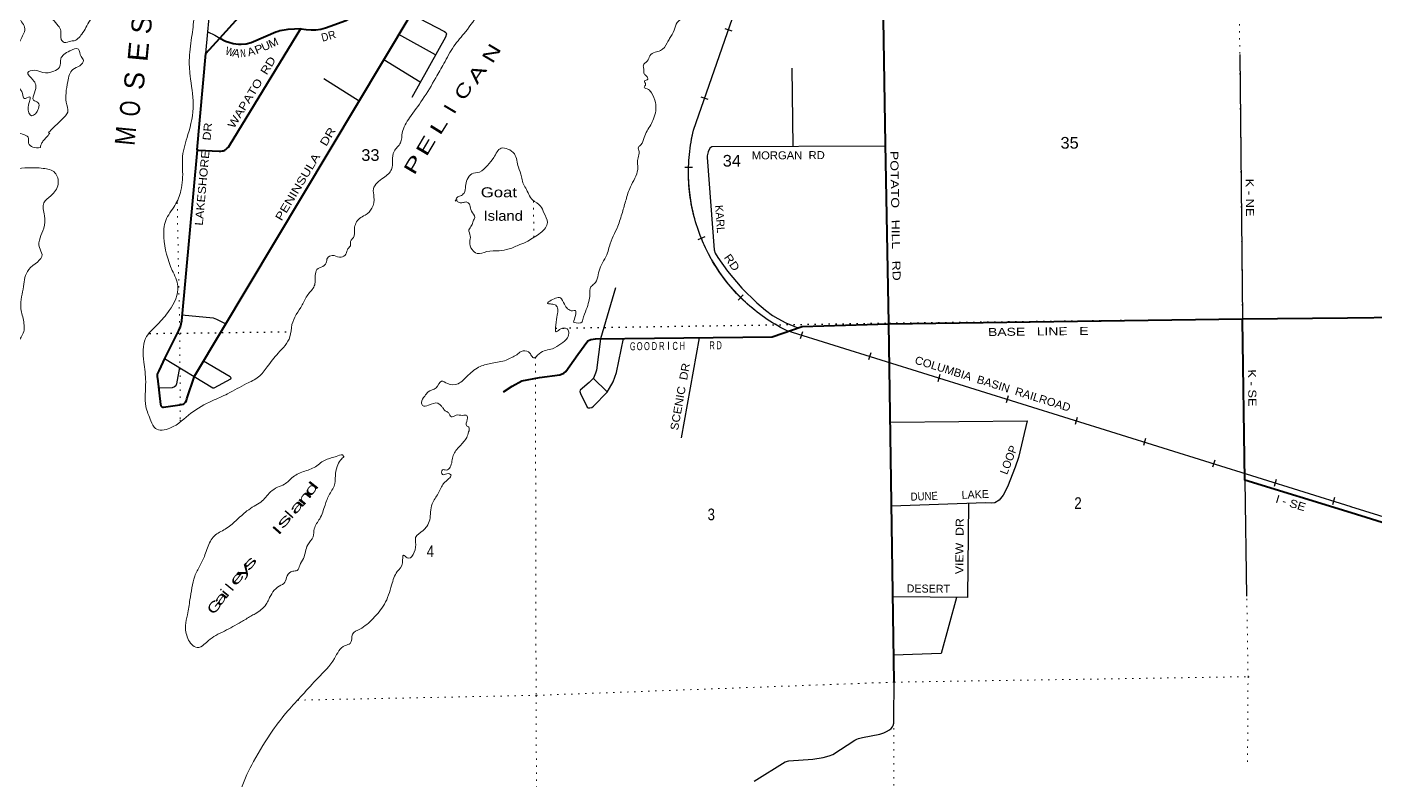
# Model space of a CAD drawing. Header units: feet. Extents: x 248627 to 501257, y -181930 to 5472.
# Drawn here: x 418192 to 438405, y -154041 to -142746 of the extents above; entities that cross this region are included whole.
import ezdxf
from ezdxf.enums import TextEntityAlignment as Align

# ---------------------------------------------------------------- set-up
doc = ezdxf.new("R2010")
doc.units = ezdxf.units.FT
doc.header["$LTSCALE"] = 70
doc.linetypes.add('DOTTED', pattern=[1.5, 0.3, -1.2])
doc.linetypes.add('MEDIUM_DASHED', pattern=[4.5, 3, -1.5])
for name, color, linetype, lineweight in [('26', 7, 'Continuous', 40), ('27', 7, 'Continuous', 40), ('29', 7, 'Continuous', 25), ('34', 7, 'Continuous', 25), ('39', 7, 'Continuous', 13), ('41', 7, 'MEDIUM_DASHED', 13), ('6', 7, 'DOTTED', 25), ('7', 7, 'DOTTED', 13)]:
    doc.layers.add(name, color=color, linetype=linetype, lineweight=lineweight)
doc.layers.add('30', color=7, linetype='Continuous')
doc.layers.add('42', color=7, linetype='Continuous')

msp = doc.modelspace()

# ---------------------------------------------------------------- linework, layer by layer
at = {"layer": '26'}
for p, q in [((421085.72, -142912.53), (421559.07, -142390.37)), ((420873.33, -143146.83), (421085.72, -142912.53)), ((420741.19, -144591.21), (420873.33, -143146.83)), ((431192.3, -152572.39), (431114.95, -147198.6))]:
    msp.add_line(p, q, dxfattribs=at)
for points in [[(431114.95, -147198.6), (431114.81, -147189.54), (431062.43, -144502.6), (431018.82, -141692.65), (431017.47, -141605.42)], [(420741.19, -144591.21), (420506.68, -147154.5), (420506.3, -147158.6), (420501.03, -147204.5), (420495.32, -147227.3), (420487.29, -147249.29), (420476.04, -147272.79), (420462.94, -147299.29), (420261.37, -147707.01), (420166.52, -147903.85), (420156.43, -147924.78), (420145.62, -147953.85), (420144.31, -147961.03), (420143.96, -147965.65), (420145.25, -147992.61), (420148.07, -148015.65), (420195.75, -148406.83), (420195.84, -148410.63), (420196.37, -148415.03), (420197.35, -148419.35), (420198.79, -148423.55), (420200.65, -148427.57), (420202.93, -148431.37), (420205.59, -148434.92), (420208.61, -148438.17), (420211.95, -148441.09), (420215.57, -148443.64), (420219.45, -148445.8), (420223.52, -148447.54), (420227.76, -148448.84), (420232.11, -148449.7), (420236.53, -148450.09), (420240.96, -148450.03), (420485.39, -148413.91), (420510.34, -148410.13), (420535.39, -148401.15), (420543.27, -148396.71), (420551.83, -148390.64), (420559.71, -148383.7), (420566.82, -148375.98), (420568.31, -148373.97), (420582.83, -148348.92), (420591.15, -148323.97), (420704.52, -147984.17), (423950.41, -142555.23)], [(422298.38, -142768.55), (422305.53, -142772.5), (422378.05, -142785.35), (422451.51, -142790.56), (422525.11, -142788.06), (422598.05, -142777.88), (422669.53, -142760.13), (422735.49, -142736.38), (422971.36, -142647.49), (423009.5, -142630.59), (423049.19, -142617.78), (423090, -142609.18), (423105.58, -142607.56), (423144.4, -142603.54), (423155.58, -142602.87), (423925.91, -142556.7), (423950.41, -142555.23)], [(420741.19, -144591.21), (420764.09, -144592.37), (421075.34, -144608.17), (421097.85, -144609.31), (421125.34, -144604.8), (421132.37, -144603.14), (421146.45, -144598.21), (421159.94, -144591.84), (421172.69, -144584.1), (421184.56, -144575.06), (421189.33, -144570.58), (421214.33, -144547.76), (421229.56, -144522.76), (422298.38, -142768.55)], [(421085.72, -142912.53), (421166.42, -142957.63), (421216.47, -142976.49), (421285.22, -142995.01), (421361.89, -143005.59), (421402.62, -143005.03), (421480.88, -142997.65), (421552.26, -142981.78), (421590.63, -142966.6), (421922.43, -142820.39), (421956.8, -142807.17), (421983.24, -142801.88), (422017.61, -142793.94), (422108.53, -142779.48), (422298.38, -142768.55)], [(431114.95, -147198.6), (436416.53, -147122.86), (437992.32, -147109.24)], [(438048.63, -150033.72), (436452.82, -149541.28), (436416.33, -147144.01), (436416.53, -147122.86)], [(437992.32, -147109.24), (440378, -147077.05), (441084.96, -147069.17)], [(425339.1, -148217.98), (425467.43, -148134.04), (425609.95, -148051.88), (425878.34, -148003.81), (426183.21, -147961.18), (426243.62, -147937.29), (426273.6, -147913.81), (426452.23, -147659.12), (426603.2, -147452.84), (426647.18, -147434.04), (426715, -147425.05), (429365, -147394.05), (429815, -147237.05), (431114.95, -147198.6)], [(447068.84, -152804.04), (447034.62, -152793.73), (442992, -151572.05), (438048.63, -150033.72)]]:
    msp.add_lwpolyline(points, dxfattribs=at)
at = {"layer": '29'}
for p, q in [((420903.25, -142819.77), (420932.51, -142499.99)), ((420873.33, -143146.83), (420903.25, -142819.77)), ((424318.08, -143165.01), (423768.31, -142859.8)), ((424088.04, -143576.21), (423540.35, -143241.07)), ((436376.55, -143159.29), (436416.53, -147122.86)), ((429680.17, -144540.45), (429666.21, -143363.73)), ((422642.95, -143519.72), (423172.61, -143856.14)), ((427016.32, -146657.75), (426791.79, -147424.15)), ((428270.07, -147406.86), (428000.49, -148909.85)), ((426683.13, -148013.27), (426891.36, -148220.3)), ((436452.82, -149541.28), (436478.81, -151284.02))]:
    msp.add_line(p, q, dxfattribs=at)
for points in [[(423950.41, -142555.23), (424452.38, -142812.83), (424472.27, -142831.31), (424480.8, -142849.79), (424466.59, -142899.54), (423961.07, -143803.17)], [(420903.25, -142819.77), (421006.19, -142868.08), (421085.72, -142912.53)], [(431062.91, -144533.59), (428460.27, -144546.51), (428431.93, -144566.67), (428403.51, -144617.85), (428389.3, -144680.4), (428390.86, -144702.84), (428494.45, -146087.78), (428511.5, -146138.95), (428551.29, -146204.35), (428696.23, -146410.48), (428912.21, -146662.11), (429133.89, -146885.3), (429267.46, -146994.76), (429372.61, -147071.53), (429452.19, -147121.29), (429571.55, -147182.41), (429752.16, -147258.97)], [(420514.86, -147065.06), (420984.25, -147109.34), (421032.89, -147127.64), (421173.37, -147199.99)], [(426791.79, -147424.15), (426731.67, -147892.01), (426718.23, -147940.13), (426684.12, -148011.21), (426621.08, -148079.66), (426486.17, -148195.98), (426479.5, -148213.08), (426491.75, -148245.86), (426590.41, -148447.04), (426607.39, -148457.6), (426632.97, -148457.6), (426661.39, -148451.91), (426684.39, -148434.11), (426890.58, -148221.47), (426928.53, -148164.75), (426979.69, -148068.08), (427029.95, -147926.8), (427134.51, -147420.14)], [(420255.85, -147718.18), (420976.88, -148156.79), (420998.79, -148156.89), (421249.78, -148022.17), (421251.72, -148009.04), (421238.87, -147994.48), (420839.7, -147758.07)], [(420479.17, -147854.03), (420436.08, -148097.19), (420423.77, -148127.91), (420404.82, -148142.68), (420366.47, -148157.72), (420166.15, -148163.95)], [(431138.19, -148675), (433187.24, -148652.69), (433060.73, -149205.68), (433008.18, -149347.05), (432895.9, -149643.53), (432827.69, -149768.63), (432766.62, -149841.12), (432701.73, -149885.18), (432657.18, -149888.04), (432563.06, -149881.48), (431155.58, -149933.09)], [(432309, -149890.8), (432296.4, -151305.41), (431174.41, -151294.8)], [(432131.05, -151303.85), (431896.98, -152144.77), (431186.47, -152166.83)], [(429097.42, -154057.83), (429559.51, -153768.25), (429615.94, -153751.39), (429972.65, -153728.3), (430130.73, -153702.85), (430221.67, -153680.11), (430275.64, -153656.82), (430605.33, -153442.7), (430635.16, -153426.35), (430661.69, -153416.57), (430719.01, -153402.9), (430978.97, -153352.65), (431040.14, -153333.95), (431079.93, -153314.76), (431125.4, -153286.33), (431149.55, -153268.56), (431168.02, -153242.97), (431179.39, -153223.07), (431187.92, -153186.82), (431190.76, -153104.37), (431192.3, -152572.39)]]:
    msp.add_lwpolyline(points, dxfattribs=at)
at = {"layer": '34', "lineweight": 13}
for p, q in [((428187.49, -144294.07), (429907.56, -139351.45)), ((438046.51, -149938.27), (429590.45, -147303.21))]:
    msp.add_line(p, q, dxfattribs=at)
at = {"layer": '34'}
for p, q in [((428763.27, -142810.28), (428658.81, -142773.92)), ((428403.94, -143834.88), (428299.47, -143798.53)), ((428168.54, -144856.57), (428057.96, -144854.24)), ((428353.84, -145896.43), (428251.25, -145937.78)), ((428932.39, -146764.47), (428853.97, -146842.48)), ((429820.24, -147318.78), (429787.33, -147424.38)), ((430844.67, -147635.28), (430811.77, -147740.88)), ((431880.52, -147960.8), (431847.62, -148066.4)), ((432904.96, -148277.3), (432872.05, -148382.9)), ((433940.81, -148602.82), (433907.9, -148708.42)), ((434965.24, -148919.32), (434932.34, -149024.92)), ((436001.09, -149244.84), (435968.18, -149350.45)), ((436923.62, -149534.82), (436890.71, -149640.42)), ((437798.68, -149805.72), (437765.77, -149911.32))]:
    msp.add_line(p, q, dxfattribs=at)
for points in [[(438045.84, -149944.5), (429590.04, -147304.24), (429570.46, -147294.6), (429529.47, -147273.38), (429488.67, -147251.38), (429448.26, -147228.93), (429408.09, -147205.45), (429368.57, -147181.58), (429329.3, -147156.68), (429290.66, -147131.39), (429252.23, -147105.32), (429214.49, -147078.61), (429177.21, -147051.19), (429140.3, -147023.32), (429103.91, -146994.47), (429067.9, -146965.17), (429032.59, -146935.23), (428997.67, -146904.84), (428963.52, -146873.53), (428929.75, -146841.78), (428896.62, -146809.64), (428863.94, -146776.78), (428831.96, -146743.28), (428800.43, -146709.07), (428769.48, -146674.72), (428739.29, -146639.47), (428709.75, -146603.84), (428680.6, -146567.75), (428652.34, -146531.33), (428624.59, -146493.95), (428597.43, -146456.42), (428571.22, -146418.32), (428545.33, -146380.03), (428520.21, -146340.82), (428495.93, -146301.56), (428472.29, -146261.89), (428449.09, -146221.52), (428427.07, -146180.89), (428405.35, -146140.06), (428384.6, -146098.64), (428364.23, -146056.78), (428344.95, -146014.91), (428326.38, -145972.38), (428308.4, -145929.73), (428291.04, -145886.69), (428274.85, -145843.38), (428259.05, -145799.63), (428244.07, -145755.8), (428230, -145711.65), (428216.77, -145667.43), (428204.17, -145622.83), (428192.16, -145578.08), (428181.3, -145533.07), (428171.02, -145487.93), (428161.65, -145442.47), (428152.84, -145396.87), (428145.14, -145351.27), (428138.02, -145305.53), (428131.72, -145259.73), (428126.33, -145213.6), (428121.71, -145167.67), (428117.74, -145121.34), (428114.8, -145075.26), (428112.49, -145028.79), (428111.22, -144982.58), (428110.52, -144936.23), (428110.61, -144890.07), (428111.59, -144843.58), (428113.6, -144797.35), (428116.13, -144751.24), (428119.55, -144704.82), (428123.69, -144658.83), (428128.66, -144612.77), (428134.74, -144566.72), (428141.26, -144521.04), (428148.61, -144475.29), (428157.06, -144429.54), (428165.97, -144384.17), (428175.64, -144338.99), (428186.43, -144293.77), (429906.53, -139351.05)], [(457407.91, -153819.15), (449746.91, -153215.15), (449534.76, -153197.6), (449324.2, -153175.29), (449113.92, -153149.34), (448902.63, -153120.87), (448692.9, -153087.64), (448484.68, -153050.88), (448275.43, -153011.58), (448067.76, -152967.54), (447861.58, -152919.94), (447654.48, -152868.62), (447450.07, -152813.85), (447245.87, -152756.64), (447042.03, -152694.58), (446944.67, -152663.1), (441478.67, -151007.11), (438043.17, -149943.98)]]:
    msp.add_lwpolyline(points, dxfattribs=at)
at = {"layer": '34', "lineweight": 13}
msp.add_lwpolyline([(446945, -152662.05), (441479, -151006.05), (438073, -149952.05)], dxfattribs=at)
msp.add_arc((430764.74, -144924.09), 2653.14, 166.26307, 243.72989, dxfattribs=at)
at = {"layer": '39'}
for points in [[(419754.23, -141789.83), (419658.72, -141805.01), (419482.48, -141737.83), (419392.39, -141763.64), (419356.65, -141905.19), (419276.58, -142043.53), (419248.67, -142287.57), (419192.71, -142423.45), (419094.32, -142435.33), (418964.56, -142379.36), (418925.36, -142323.73), (418731.66, -142293.1), (418573.88, -142360.42), (418371.22, -142392.34), (418267.9, -142466.7), (418130.45, -142545.72), (418089.02, -142592.78), (418156.18, -142750.53), (418145.66, -142839.28), (418066.06, -143003.78), (418032.15, -143135.23), (417964.93, -143317.61), (417921.56, -143368.72), (417835.81, -143412.57), (417733.33, -143420.5), (417635.05, -143323.7), (417584.79, -143211.92), (417618.11, -143160.99), (417671.18, -143089.57), (417612.25, -143056.44), (417527.34, -143033.86), (417486.61, -142891.71), (417556.45, -142858.22), (417560.72, -142757.51), (417438.26, -142659.14), (417321.28, -142643.19), (417189.13, -142794.56), (417162.35, -142873.55), (417214.29, -142967.19), (417135.67, -143073.3), (417184.76, -143118.68), (417299.09, -143098.45), (417251, -143224.13), (417113.37, -143293.09), (417178.55, -143338.17), (417423.63, -143315.53), (417469.26, -143393.18), (417382.53, -143610.14), (417277.34, -143807.31), (417168.62, -143918), (417028.41, -143954.8), (417032.47, -144071.46), (417218.52, -144239.1), (417314.83, -144452.67), (417355.38, -144699.48)], [(423042.85, -146031.43), (422995.6, -146090.67), (422960.78, -146169.8), (422878.77, -146197.48), (422767.68, -146173.37), (422695.93, -146212.93), (422679.1, -146285.7), (422601.72, -146347.51), (422555.81, -146368.48), (422512.83, -146556.45), (422500.06, -146631.16), (422403.76, -146761.74), (422317.94, -146916.29), (422164.16, -147210.96), (422135.15, -147392.64), (421958.36, -147637.42), (421793, -147845.76), (421664.84, -147995.06), (421483.49, -148095.01), (421200.44, -148247.16), (420968.92, -148354.09), (420650.23, -148539.1), (420336.24, -148762.26), (420119.03, -148768.29), (420050.64, -148654.83), (419974.41, -148438.88), (419971.9, -148066.58), (419944.58, -147771.23), (419970.62, -147420.55), (420147.97, -147207.96), (420325.4, -146999.39), (420453.77, -146632.73), (420371.15, -146396.77), (420243.75, -145902), (420271.52, -145649.91), (420410.37, -145421.93), (420501.06, -145200.87), (420525.51, -144874.37), (420526.25, -144687.19), (420605.04, -144361.69), (420685.59, -143907.36), (420637.8, -143477.54), (420627.07, -143210.06), (420667.18, -142859.12), (420704.34, -142568.61), (420736.44, -142334.55), (420707.86, -142196.21), (420671.47, -142186.82), (420516.59, -142074.96), (420361, -142037.58), (420119.87, -141941.4), (419947.98, -141892.25), (419915.54, -141844.51)], [(426384.93, -147175.25), (426515.61, -147168.81), (426527.04, -147132.37), (426578.73, -146982.48), (426616.91, -146865.05), (426633.21, -146762.1), (426647.26, -146645.11), (426694.75, -146599.95), (426779.34, -146374.99), (426897.87, -146135.31), (426924.29, -146036.2), (427049.77, -145734), (427118.62, -145529.45), (427173.59, -145337.23), (427240.64, -145144.79), (427348.72, -144883.17), (427353.69, -144707.97), (427370.17, -144615.09), (427358.98, -144550.89), (427396.56, -144513.97), (427444.91, -144402.38), (427544.24, -144215.38), (427586.94, -144126.04), (427614.81, -143879.98), (427555.95, -143736.16), (427508.76, -143684.7), (427447.78, -143649.6), (427467.16, -143606.98), (427452.16, -143554.93), (427500.04, -143531.9), (427477, -143480), (427446.3, -143450.38), (427440.97, -143376.01), (427433.94, -143319.78), (427491.25, -143260.36), (427532.08, -143179.1), (427609.57, -143123.33), (427689.68, -143101.72), (427792.22, -142983.09), (427827.33, -142920.05), (427897.59, -142795.98), (427941.84, -142680.44), (428007.16, -142618.86), (428076.29, -142545.13), (428082.07, -142530.93), (428121.63, -142491.96), (428169.76, -142368.3), (428207.7, -142236.78), (428248.59, -142159.54), (428269.62, -142096.76), (428288.33, -142015.91), (428289.45, -141965.57), (428002.31, -141999.05), (427781.16, -142009.18), (427345.24, -142049.43), (427002.41, -142120.17), (426737.35, -142151.23), (425840.17, -142281.62)], [(425597.83, -142248.35), (425584.76, -142285.23), (425482.7, -142317.31), (425266.77, -142395.77), (425174.11, -142389.43), (425096.05, -142413.01), (424981.33, -142525.82), (424767.13, -142817.59), (424591.89, -143036.18), (424443.54, -143296.54), (424322.51, -143508.09), (424123.03, -143835.81), (423928.59, -144107.08), (423819.87, -144332.49), (423792.35, -144483.95), (423696.02, -144612.52), (423658.51, -144882.91), (423539.98, -145007.87), (423385.98, -145175.75), (423394.07, -145292.34), (423364.89, -145463.95), (423262.09, -145568.49), (423176.48, -145620.39), (423102.7, -145772.7), (423086.93, -145905.83), (423053.4, -145944.69), (423042.85, -146031.43)], [(418209.07, -142554.33), (418258.69, -142515.17), (418334.84, -142497.67), (418437.53, -142501.81), (418530.23, -142510.16), (418677, -142503.42), (418743.13, -142488.11), (418855.77, -142486.03), (418938.31, -142488.53), (419022.86, -142490.99), (419136, -142517.08), (419176.62, -142538.47), (419138.23, -142643.84), (419075.77, -142753.67), (419015.14, -142853.41), (418955.97, -142920.92), (418916.2, -142947.82), (418849.99, -142959.11), (418751.75, -142979.04), (418706.69, -142933.58), (418698.36, -142802.91), (418660.84, -142729.14), (418572.69, -142636.17), (418528.01, -142612.84), (418475.26, -142587.65), (418438.66, -142566.19), (418404.15, -142548.71), (418367.94, -142549.38), (418323.76, -142554.23), (418245.46, -142563.72), (418220.89, -142540.02)], [(418393.08, -144553.51), (418278.32, -144549.59), (418214.9, -144490.38), (418215.68, -144419.93), (418047.03, -144326.43), (417936.43, -144215.77), (417914.2, -144095.42), (417975.28, -144021.84), (417882.36, -143886.7), (417755.53, -143768.28), (417658.63, -143635.22), (417680.47, -143504), (417813.79, -143533.74), (417935.61, -143595.89), (418063.42, -143655.92), (418123.35, -143745.38), (418152.85, -143821.32), (418228.86, -143795.76), (418211.43, -143949.05), (418259.96, -144076.96), (418364.73, -143970.37), (418357.1, -143879.94), (418288.04, -143842.97), (418306.25, -143733.96), (418322.23, -143612.9), (418280.69, -143539.2), (418204.29, -143427.91), (418302.32, -143395.9), (418429.68, -143429.78), (418592.33, -143410.67), (418679.77, -143348.68), (418699.74, -143225.54), (418832.46, -143106.35), (418962.78, -143079.79), (419002.94, -143189.75), (419038.16, -143247.46), (418983.22, -143326.97), (418881.59, -143383.19), (418802.26, -143563.78), (418777.18, -143739.34), (418779.54, -143874.15), (418804.28, -144022.62), (418719.63, -144128.85), (418561.4, -144284.73), (418512.87, -144332.33)], [(418393.08, -144553.51), (418398.51, -144519.19), (418408.21, -144498.89), (418439.55, -144450), (418481.01, -144404.96), (418532.14, -144337.6)], [(417355.38, -144699.48), (417524.42, -144815.1), (417530.73, -144716.36), (417466.57, -144614.9), (417506.2, -144579.96), (417622.8, -144688.5), (417710.39, -144749.27), (417647.54, -144836.98), (417526.18, -145030.42), (417674.08, -145088.06), (417751.15, -145008.15), (417877.97, -144897.12), (418010.34, -144872.54), (418207.29, -144858.84), (418432.78, -144866.75), (418610.99, -144931.88), (418658.28, -145104.1), (418550.66, -145277.16), (418445.85, -145381.74), (418453.3, -145576.83), (418442.54, -145766.22), (418377.16, -146053.22), (418417.21, -146157.14), (418217.98, -146384.22), (418139.93, -146637.24), (418099.14, -146949.95), (418138.77, -147144.45), (418136.13, -147337.71), (418065.8, -147457.75), (418008.85, -147652.02), (417950.1, -147858.39), (417891.35, -147950.05), (417852.95, -148055.42), (417864.53, -148256.47), (417828.19, -148478.53), (417770.14, -148610.42), (417676.81, -148680.57), (417560.42, -148698.83), (417452.16, -148720.95), (417489.71, -148796.74), (417667.21, -148821.64), (417813.91, -148925.6), (417823.9, -149036.11), (417797.47, -149249.94), (417836.19, -149392.12), (417898.58, -149507.7), (417943.54, -149661.84), (417797.94, -149734.97), (417605.09, -149752.62), (417470.96, -149791.33), (417366.96, -149827.47), (417327.51, -149872.47), (417362.77, -150046.92), (417466.38, -150103.37), (417570.62, -150081.32), (417689.51, -150091.2), (417816.3, -149978.16), (417906.6, -149964.42), (417944.43, -150056.3), (417965.25, -150210.89), (418027.54, -150320.43), (418051.01, -150511.2), (417968.51, -150625.43), (417896.74, -150777.71), (417866.57, -150892.98), (417822.92, -151042.73), (417759.93, -151237.1), (417748.89, -151295.67), (417682.34, -151631), (417618.97, -151803.25), (417540.31, -152022.06), (417516.6, -152161.37), (417477.26, -152327.14), (417512.84, -152634.41), (417549.23, -152987.97), (417531.8, -153255.97), (417483.81, -153502.4), (417445.46, -153724.5), (417602.68, -153969.15), (417752.69, -154147.51), (417946.01, -154385.46), (418126.16, -154561.26), (418279.39, -154693.27), (418376.82, -154856.51), (418486.79, -155160.4), (418710.03, -155383.7), (418927.06, -155597.06), (419080.39, -155735.11), (419305.57, -155839.63), (419432.93, -155988.23), (419694.21, -156086.04), (420024.97, -156130.25), (420265.29, -156180.15), (420485.49, -156230.42), (420645.57, -156293.88), (420965.39, -156287.97), (421150.05, -156262.42)], [(424614.6, -145360.36), (424643.78, -145303.46), (424689.66, -145280.48), (424745.23, -145237.18), (424767.53, -145132.12), (424791.99, -145035.06), (424862.88, -144947.2), (424975.13, -144922.99), (425096.1, -144822.14), (425190.64, -144705.67), (425302.85, -144564.72), (425399.65, -144577.03), (425499.55, -144651.66), (425559.37, -144849.81), (425608.14, -144991.8), (425627.87, -145084.02), (425669.48, -145161.74), (425773.23, -145340.96), (425891.56, -145433.37), (425943.65, -145535.05), (425994.46, -145679.03), (425967.68, -145758.01), (425797.1, -145898.02), (425699.6, -145960.2), (425579.76, -146010.72), (425419.94, -146076.07), (425273.53, -146102.92), (425084.63, -146116.48), (424940.22, -146143.3), (424864.74, -146084.31), (424830.51, -145968.21), (424839.05, -145881.51), (424819.32, -145789.29), (424858.42, -145724.17), (424881.42, -145659.34), (424904.61, -145604.57), (424854.6, -145506.87), (424830.92, -145418.75), (424816.38, -145392.86), (424775.76, -145371.47), (424727.63, -145380.41), (424673.28, -145379.4), (424636.65, -145355.92), (424638.28, -145333.75)], [(421150.05, -156262.42), (421277.65, -156080.94), (421315.26, -155701.87), (421275.34, -155376.56), (421271.56, -155046.56), (421306.73, -154643.38), (421408.88, -154158.46), (421589.06, -153762.67), (421878.63, -153294.41), (422104.89, -153002.42), (422322.02, -152762.93), (422553.01, -152511.11), (422803.38, -152216.66), (422960.98, -152024.56), (423038.86, -151990.92), (423074.67, -151853.4), (423181.98, -151776.95), (423380.44, -151620.33), (423551.69, -151403.82), (423659.32, -151116.04), (423744.32, -150915.22), (423822.49, -150782.95), (423838.61, -150669.95), (423891.58, -150707.21), (424020.91, -150509.59), (424019, -150400.94), (424131.89, -150298.23), (424185.17, -150238.88), (424231.68, -150137.39), (424241.73, -150022.48), (424269.72, -149897.18), (424357.55, -149742.6), (424439.45, -149594.16), (424518.6, -149518.23), (424549.93, -149469.35), (424485.14, -149446.39), (424420.95, -149457.64), (424419.72, -149387.22), (424478.15, -149392.18), (424535.75, -149348.85), (424582.96, -149172.88), (424681.09, -149032.19), (424785.44, -148901.46), (424814.2, -148820.42), (424816.98, -148749.93), (424784.38, -148726.38), (424792.81, -148633.64), (424787.72, -148573.36), (424725.33, -148572.5), (424624.66, -148568.32), (424554.68, -148593.76), (424511.31, -148530.16), (424460.53, -148502.92), (424429.58, -148459.21), (424396.79, -148425.6), (424351.91, -148390.21), (424213.61, -148420.94), (424123.09, -148422.61), (424106.23, -148378.64), (424156.86, -148283.11), (424206.02, -148217.8), (424325.72, -148159.24), (424406.45, -148059.13), (424497.64, -148095.68), (424654.61, -148096.81), (424809.27, -147967.15), (424988.11, -147839.07), (425166.28, -147787.47), (425374.77, -147743.37), (425460.56, -147701.53), (425534.34, -147663.94), (425601.85, -147612.37), (425712.66, -147620.39), (425747.59, -147662.01), (425786.66, -147709.59), (425872.09, -147647.63), (426069.95, -147571.52), (426197.45, -147498.73), (426294.42, -147406.37), (426317.07, -147321.42), (426290.08, -147273.61), (426177.61, -147285.75), (426125.88, -147318.91), (426120.09, -147218.39), (426143.59, -147067), (426152.09, -146978.29), (426122.91, -146920.46), (426056.18, -146901.57), (426001.73, -146894.53), (426117.01, -146813.9), (426189.32, -146806.53), (426249.42, -146906.05), (426298.86, -146971.55), (426373.88, -147004.38), (426414.04, -146999.62), (426415.31, -147072.05), (426384.93, -147175.25)], [(422947.4, -149189.01), (422894.01, -149242.32), (422843.4, -149339.86), (422815.71, -149481.26), (422809.6, -149592.07), (422729.93, -149752.54), (422660.41, -149918.86), (422581.47, -150121.58), (422499.61, -150272.03), (422481.58, -150391.11), (422401.23, -150513.35), (422338.38, -150715.78), (422281.92, -150823.49), (422244.98, -150896.63), (422176.8, -150909.96), (422093.52, -150979.93), (422058.98, -151075.16), (421975.45, -151131.05), (421880.42, -151219.35), (421816.02, -151333.24), (421777.03, -151404.41), (421614.52, -151546.28), (421546.77, -151583.76), (421405.41, -151668.89), (421277.87, -151739.68), (421154.29, -151806.36), (421022.63, -151871.19), (420915.32, -151947.64), (420845.98, -152009.3), (420744.14, -152053.44), (420662.83, -152006.64), (420575.03, -151819.08), (420567.3, -151722.61), (420598.67, -151561.02), (420634.98, -151336.95), (420664.05, -151159.3), (420707.24, -150983.4), (420785.01, -150829), (420860.6, -150664.58), (420941.47, -150457.8), (421002.49, -150380.19), (421163.65, -150276.58), (421324.42, -150150.84), (421490.87, -150004.87), (421596.28, -149934.49), (421699.82, -149872.2), (421842.03, -149720.64), (421949.44, -149650.22), (422051.25, -149604.07), (422182.13, -149494.98), (422359.67, -149407.17), (422537.38, -149329.42), (422614.8, -149269.62), (422774.62, -149204.28), (422852.65, -149178.68), (422935.01, -149171.12), (422933.46, -149197.32)]]:
    msp.add_spline(points, degree=3, dxfattribs=at)
at = {"layer": '6'}
for points in [[(437991, -147106.05), (441695.64, -147055.98), (447020.69, -146978.54), (452351.7, -146924.98), (457729.17, -146875.51), (463093.02, -146788.41), (468469.82, -146722.88), (469277.48, -146718.42)], [(426115.71, -147263.66), (431117.61, -147186.44), (436430.49, -147124.51), (437990.24, -147109.43)], [(420028.31, -147342.51), (420482.26, -147338.64), (422131.39, -147316.89)]]:
    msp.add_lwpolyline(points, dxfattribs=at)
at = {"layer": '7'}
for p, q in [((420444.48, -145375.61), (420482.26, -147338.64)), ((425785.4, -145355.64), (425794.17, -145920.07)), ((436500.55, -152488.52), (436492.65, -153826.87))]:
    msp.add_line(p, q, dxfattribs=at)
for points in [[(436274.15, -133318.71), (436362.41, -141758.06), (436416.53, -147122.86), (436500.55, -152488.52)], [(431384.56, -179230.77), (431335.61, -173922.33), (431152.1, -168628.46), (431240.94, -163261.12), (431185.1, -157904.51), (431192.08, -152572.9), (431117.61, -147186.44), (431014.94, -141442.66)], [(420490.91, -148659.31), (420490.73, -148622.55), (420482.26, -147338.64)], [(425815.91, -147695.39), (425825.23, -152770.67), (425847.16, -158029.29), (425892.98, -163388.1), (425890.94, -168771.94), (425988.79, -172299.69)], [(422245.65, -152842.81), (425825.23, -152770.67), (431192.08, -152572.9), (436500.59, -152490.93), (436517.43, -152490.93)]]:
    msp.add_lwpolyline(points, dxfattribs=at)

# ---------------------------------------------------------------- texts
at = {"layer": '27'}
for s, rotation, width, p in [('M', 23.781, 1.05, (421910.21, -143037.15)), ('D', 13.946, 0.9, (422672.94, -142954.75)), ('R', 16.802, 0.95, (422782.31, -142923.72)), ('W', 342.358, 0.85, (421217.24, -143174.06)), ('N', 4.384, 0.7, (421434.96, -143199.02)), ('A', 15.582, 1.05, (421569.21, -143172.69)), ('P', 21.781, 1.15, (421689.92, -143132.38)), ('U', 23.781, 1.1, (421796.02, -143087.62)), ('G', 0.67, 0.6, (427276.56, -147595.49)), ('O', 0.67, 0.65, (427379.5, -147594.07)), ('O', 0.67, 0.65, (427488.12, -147592.67)), ('D', 0.67, 0.65, (427599.6, -147591.27)), ('R', 0.67, 0.65, (427711.06, -147589.87)), ('I', 0.67, 0.9, (427810.68, -147588.47)), ('C', 0.67, 0.65, (427911.25, -147589.9)), ('H', 0.67, 0.6, (428019.39, -147588.51)), ('R', 0.67, 0.65, (428465.12, -147581.45)), ('D', 0.67, 0.65, (428570.89, -147580.04))]:
    msp.add_text(s, height=120, rotation=rotation, dxfattribs=dict(at, width=width)).set_placement(p, align=Align.CENTER)
msp.add_text('A', height=120, rotation=348.142, dxfattribs=at).set_placement((421319.07, -143196.77), align=Align.CENTER)
for s, rotation, width, p in [('WAPATO  RD', 58.647, 1.2, (421296.07, -144279.07)), ('LAKESHORE   DR', 84.773, 1.15, (420826.39, -145729.57)), ('PENINSULA   DR', 59.119, 1.25, (422009.03, -145665.03)), ('POTATO   HILL   RD', 271.117, 1.3, (431134.48, -144606.87)), ('BASE   LINE   E', 0.668, 1.3, (432602.57, -147382.05)), ('K - SE', 270.897, 1.2, (436498.45, -147883.78)), ('I - SE', 342.851, 1.15, (436903.28, -149875.17))]:
    msp.add_text(s, height=120, rotation=rotation, dxfattribs=dict(at, width=width)).set_placement(p)
at = {"layer": '30'}
for s, rotation, width, p in [('MORGAN  RD', 0.284, 1.05, (429059.42, -144733.54)), ('K - NE', 270.578, 1.2, (436465.35, -145022.85)), ('RD', 305.113, 1.15, (428636.22, -146203.43)), ('SCENIC  DR', 79.831, 1.1, (427953.17, -148803.08)), ('DUNE', 2.1, 0.9, (431443, -149851.67)), ('VIEW  DR', 89.49, 1.15, (432230.19, -150953.99))]:
    msp.add_text(s, height=120, rotation=rotation, dxfattribs=dict(at, width=width)).set_placement(p)
for s, rotation, p in [('KARL', 274.278, (428508.83, -145421.78)), ('LOOP', 69.258, (432887.07, -149469.19)), ('LAKE', 2.1, (432207.43, -149824.23)), ('DESERT', 359.458, (431381.2, -151226.75))]:
    msp.add_text(s, height=120, rotation=rotation, dxfattribs=at).set_placement(p)
at = {"layer": '34', "width": 1.05}
msp.add_text('COLUMBIA  BASIN  RAILROAD', height=120, rotation=342.692, dxfattribs=at).set_placement((431493.74, -147792.73))
at = {"layer": '41'}
for rotation, p in [(84.702, (420058.78, -142730.07)), (84.734, (419952.02, -143565.2))]:
    msp.add_text('S', height=300, rotation=rotation, dxfattribs=at).set_placement(p, align=Align.CENTER)
for s, height, rotation, width, p in [('E', 300, 84.715, 1.1, (420010.62, -143130.32)), ('N', 200, 59.342, 1.4, (425242.36, -143192.02)), ('A', 200, 55.842, 1.55, (425020.63, -143504.5)), ('C', 200, 59.342, 1.35, (424821.99, -143753.8)), ('O', 300, 84.734, 0.75, (419886.05, -143982.06)), ('I', 200, 59.342, 1.25, (424620.42, -144028.05)), ('M', 300, 84.526, 0.85, (419817.58, -144392.82)), ('L', 200, 57.842, 1.6, (424448.78, -144283.99)), ('E', 200, 59.342, 1.65, (424255.27, -144576.82)), ('P', 200, 59.342, 1.6, (424070.37, -144859.06))]:
    msp.add_text(s, height=height, rotation=rotation, dxfattribs=dict(at, width=width)).set_placement(p, align=Align.CENTER)
at = {"layer": '42'}
for s, width, p in [('Goat', 1.25, (424996, -145301.05)), ('Island', 1.1, (425038, -145653.05))]:
    msp.add_text(s, height=150, dxfattribs=dict(at, width=width)).set_placement(p)
for s, rotation, width, p in [('d', 51.728, 1.95, (422508.57, -149717.84)), ('n', 51.477, 1.95, (422405.19, -149853.3)), ('a', 48.732, 2.05, (422287.08, -149986.9)), ('s', 48.732, 2.25, (422097.85, -150200.81)), ('l', 48.732, 1.3, (422180.56, -150106.55)), ('I', 48.732, 1.75, (421996.55, -150342.67))]:
    msp.add_text(s, height=150, rotation=rotation, dxfattribs=dict(at, width=width)).set_placement(p, align=Align.CENTER)
for s, width, p in [('y', 2.2, (421419.21, -151023.58)), ('s', 2.15, (421516.05, -150916.75)), ('e', 2, (421322.38, -151145.27)), ('i', 1.4, (421195.15, -151303.21)), ('l', 1.2, (421271.04, -151217.85)), ('G', 1.4, (420990.34, -151570.84)), ('a', 1.95, (421081.22, -151445.35))]:
    msp.add_text(s, height=150, rotation=50.89, dxfattribs=dict(at, width=width)).set_placement(p)
at = {"layer": '7'}
for s, width, p in [('35', 1.05, (433688.29, -144571.32)), ('33', 1.05, (423204.48, -144754.67)), ('34', 1.05, (428623.77, -144840.43)), ('3', 0.85, (428396.44, -150144.32)), ('2', 0.85, (433895.86, -149974.86)), ('4', 0.85, (424186, -150697.05))]:
    msp.add_text(s, height=175, dxfattribs=dict(at, width=width)).set_placement(p)

doc.saveas('drawing.dxf')
